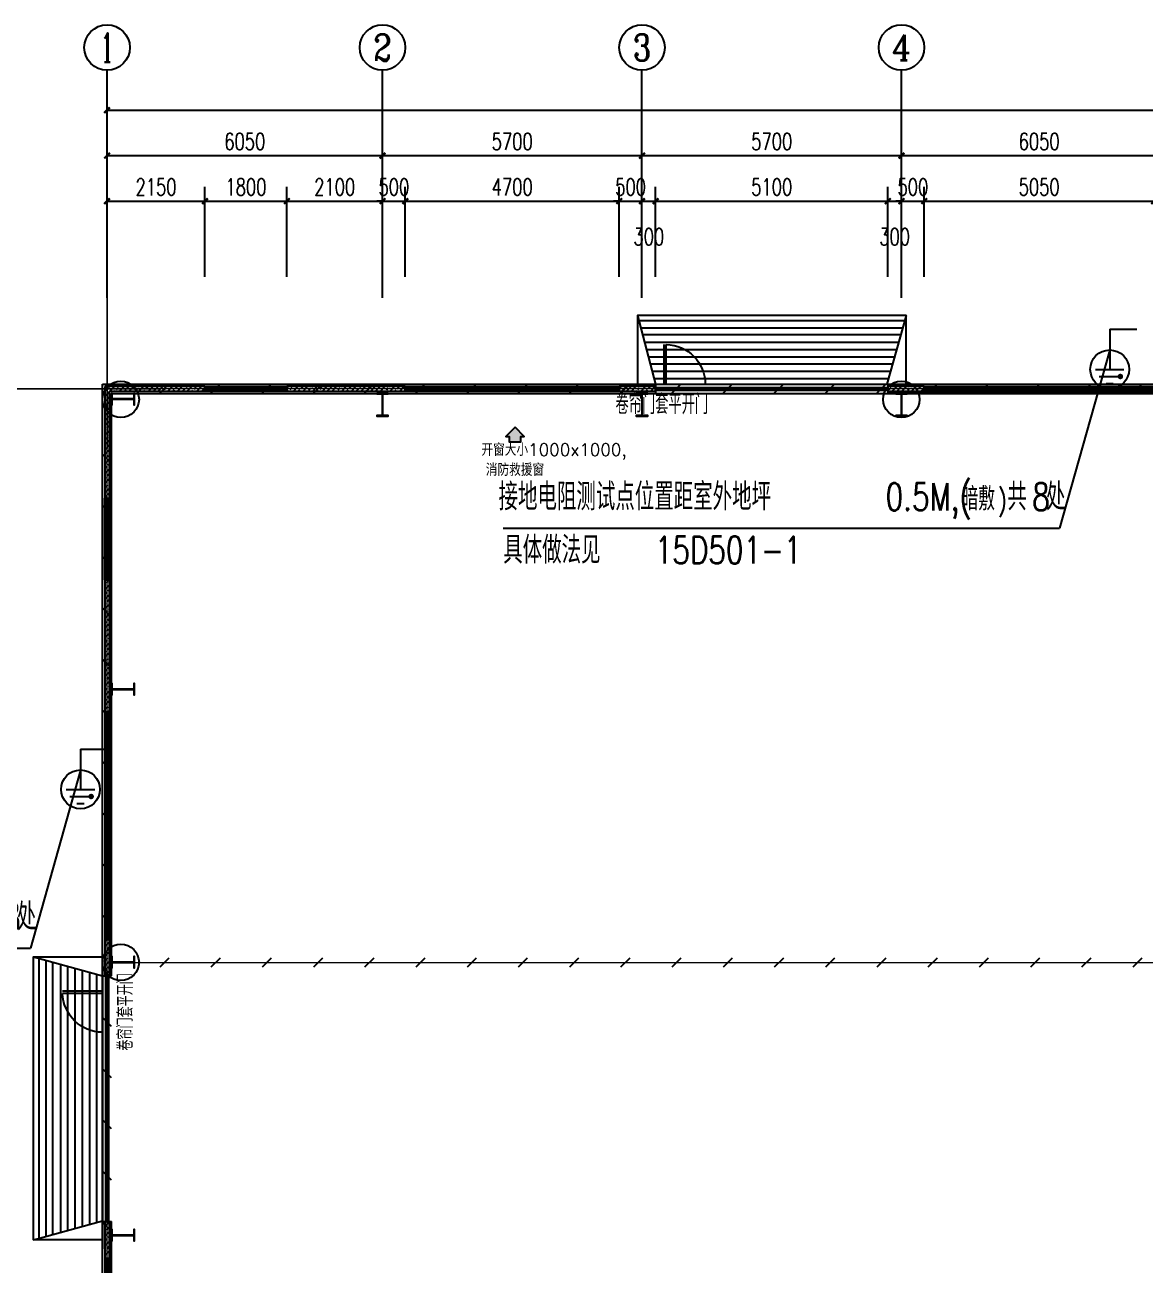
# Model space of a CAD drawing. Extents: x 7651907 to 8255021, y -2490714 to -1144618.
# Drawn here: x 7854176 to 7878786, y -1804936 to -1777679 of the extents above; entities that cross this region are included whole.
import ezdxf
from ezdxf.enums import TextEntityAlignment as Align

# ---------------------------------------------------------------- set-up
doc = ezdxf.new("R2010")
doc.units = 0
doc.header["$LTSCALE"] = 1000
for name, pattern in [('CENTER2', [1.125, 0.75, -0.125, 0.125, -0.125]), ('CONTINOUS', [0]), ('DASH', [0.35, 0.25, -0.1])]:
    doc.linetypes.add(name, pattern=pattern)
doc.layers.get('0').update_dxf_attribs({"linetype": 'CONTINUOUS'})
doc.layers.get('Defpoints').update_dxf_attribs({"linetype": 'CONTINUOUS'})
for name, color, linetype in [('001-墙体', 30, 'CONTINUOUS'), ('AXIS', 3, 'CONTINUOUS'), ('AXIS_TEXT', 7, 'CONTINUOUS'), ('DIM-动力', 3, 'CONTINUOUS'), ('EQUIP-动力', 3, 'CONTINUOUS'), ('M_Prof', 2, 'CONTINUOUS'), ('PUB_HATCH', 8, 'CONTINUOUS'), ('PUB_TEXT', 7, 'CONTINUOUS'), ('SHTLN', 4, 'CONTINUOUS'), ('STAIR', 2, 'CONTINUOUS'), ('wen强文字', 2, 'CONTINUOUS'), ('WINDOW', 4, 'CONTINUOUS'), ('WINDOW_TEXT', 7, 'CONTINUOUS'), ('WIRE-接地', 4, 'CONTINUOUS'), ('WIRE-照明', 1, 'CONTINUOUS'), ('墙线', 2, 'CONTINUOUS'), ('外轮廓', 8, 'CONTINUOUS'), ('标注-照明', 7, 'CONTINUOUS')]:
    doc.layers.add(name, color=color, linetype=linetype)
doc.styles.add('_TCH_AXIS', font='COMPLEX', dxfattribs={"bigfont": 'GBCBIG'})
doc.styles.add('_TCH_DIM', font='SIMPLEX', dxfattribs={"bigfont": 'GBCBIG'})
doc.styles.add('_TCH_DIM_T3', font='SIMPLEX', dxfattribs={"width": 0.705882, "bigfont": 'GBCBIG'})
doc.styles.add('_TCH_WINDOW', font='SIMPLEX', dxfattribs={"height": 3.5, "bigfont": 'GBCBIG'})
doc.styles.add('COMPLEX', font='COMPLEX')
doc.styles.add('LDTS', font='txt.shx', dxfattribs={"width": 0.75, "bigfont": 'hzdx.shx'})
doc.styles.get("Standard").update_dxf_attribs({"font": 'txt.shx', "width": 0.7, "bigfont": 'TSSDCHN.shx'})
doc.dimstyles.new('_TCH_ARCH&&125', dxfattribs={"dimtxt": 371.875, "dimasz": 125, "dimexe": 312.5, "dimexo": 375, "dimgap": 125, "dimtad": 1, "dimdec": 0, "dimzin": 0, "dimdsep": 46, "dimtxsty": '_TCH_DIM_T3', "dimblk": 'ARCHTICK', "dimcen": 0.09, "dimclrt": 7, "dimazin": 2, "dimtfac": 1, "dimtdec": 0, "dimtix": 1, "dimtmove": 2, "dimatfit": 3, "dimfxl": 0, "dimtolj": 1, "dimtzin": 0, "dimarcsym": 0})
pattern_1 = [(45, (0, 53.85), (-106.06606, 106.06606), []), (45, (52.16, 0), (-106.06606, 106.06606), [59.21055, -33.8346])]

# ---------------------------------------------------------------- blocks, each defined once
blk = doc.blocks.new('sgdgsgsg')
at = {"layer": 'M_Prof'}
for points in [[(7988146, -896651), (7988146, -896901), (7988158, -896901), (7988158, -896779), (7988634, -896779), (7988634, -896901), (7988646, -896901), (7988646, -896651), (7988634, -896651), (7988634, -896773), (7988158, -896773), (7988158, -896651)], [(7994221, -896651), (7993971, -896651), (7993971, -896663), (7994093, -896663), (7994093, -897139), (7993971, -897139), (7993971, -897151), (7994221, -897151), (7994221, -897139), (7994099, -897139), (7994099, -896663), (7994221, -896663)], [(7999921, -896651), (7999671, -896651), (7999671, -896663), (7999793, -896663), (7999793, -897139), (7999671, -897139), (7999671, -897151), (7999921, -897151), (7999921, -897139), (7999799, -897139), (7999799, -896663), (7999921, -896663)], [(8005621, -896651), (8005371, -896651), (8005371, -896663), (8005493, -896663), (8005493, -897139), (8005371, -897139), (8005371, -897151), (8005621, -897151), (8005621, -897139), (8005499, -897139), (8005499, -896663), (8005621, -896663)], [(7988146, -903026), (7988146, -903276), (7988158, -903276), (7988158, -903154), (7988634, -903154), (7988634, -903276), (7988646, -903276), (7988646, -903026), (7988634, -903026), (7988634, -903148), (7988158, -903148), (7988158, -903026)], [(7988146, -909026), (7988146, -909276), (7988158, -909276), (7988158, -909154), (7988634, -909154), (7988634, -909276), (7988646, -909276), (7988646, -909026), (7988634, -909026), (7988634, -909148), (7988158, -909148), (7988158, -909026)], [(7988146, -915026), (7988146, -915276), (7988158, -915276), (7988158, -915154), (7988634, -915154), (7988634, -915276), (7988646, -915276), (7988646, -915026), (7988634, -915026), (7988634, -915148), (7988158, -915148), (7988158, -915026)]]:
    blk.add_lwpolyline(points, close=True, dxfattribs=at)
blk = doc.blocks.new('5181895')
h = blk.add_hatch(color=13)
h.dxf.hatch_style = 1
h.paths.add_polyline_path([(-1101987, -147875), (-1102144, -148033), (-1102087, -148033), (-1102087, -148123), (-1101887, -148123), (-1101887, -148033), (-1101829, -148033)])
at = {"color": 13}
blk.add_lwpolyline([(-1101987, -147875), (-1102144, -148033), (-1102087, -148033), (-1102087, -148123), (-1101887, -148123), (-1101887, -148033), (-1101829, -148033), (-1101987, -147875)], close=True, dxfattribs=at)
blk = doc.blocks.new('_AXISO')
blk.add_circle((0, 0), 0.5)
at = {"layer": 'AXIS_TEXT', "style": 'COMPLEX', "width": 1.041667}
blk.add_attdef('A', text='', height=0.56, dxfattribs=at).set_placement((-0.25, -0.28), (0.25, -0.28), align=Align.FIT)
blk = doc.blocks.new('_ArchTick')
at = {"color": 0, "linetype": 'ByBlock', "const_width": 0.4}
blk.add_lwpolyline([(-0.5, -0.5), (0.5, 0.5)], dxfattribs=at)
blk = doc.blocks.new('*D69')
at = {"layer": 'AXIS', "color": 0, "lineweight": -2}
for p, q in [((8000, 95575), (8000, 99637)), ((78000, 95575), (78000, 99637)), ((8000, 99325), (78000, 99325))]:
    blk.add_line(p, q, dxfattribs=at)
at = {"layer": 'Defpoints', "color": 0}
for p in [(78000, 99325), (8000, 95200), (78000, 95200)]:
    blk.add_point(p, dxfattribs=at)
at = {"layer": 'AXIS', "color": 0, "lineweight": -2, "xscale": 125, "yscale": 125, "zscale": 125, "rotation": 180}
blk.add_blockref('_ArchTick', (8000, 99325), dxfattribs=at)
at = {"layer": 'AXIS', "color": 0, "lineweight": -2, "xscale": 125, "yscale": 125, "zscale": 125}
blk.add_blockref('_ArchTick', (78000, 99325), dxfattribs=at)
at = {"layer": 'AXIS', "color": 7, "insert": (43000, 99636), "char_height": 371.9, "attachment_point": 5, "style": '_TCH_DIM_T3'}
blk.add_mtext('\\A1;70000', dxfattribs=at)
blk = doc.blocks.new('*D70')
at = {"layer": 'AXIS', "color": 0, "lineweight": -2}
for p, q in [((8000, 95575), (8000, 98637)), ((14050, 95575), (14050, 98637)), ((8000, 98325), (14050, 98325))]:
    blk.add_line(p, q, dxfattribs=at)
at = {"layer": 'Defpoints', "color": 0}
for p in [(14050, 98325), (8000, 95200), (14050, 95200)]:
    blk.add_point(p, dxfattribs=at)
at = {"layer": 'AXIS', "color": 0, "lineweight": -2, "xscale": 125, "yscale": 125, "zscale": 125, "rotation": 180}
blk.add_blockref('_ArchTick', (8000, 98325), dxfattribs=at)
at = {"layer": 'AXIS', "color": 0, "lineweight": -2, "xscale": 125, "yscale": 125, "zscale": 125}
blk.add_blockref('_ArchTick', (14050, 98325), dxfattribs=at)
at = {"layer": 'AXIS', "color": 7, "insert": (11025, 98636), "char_height": 371.9, "attachment_point": 5, "style": '_TCH_DIM_T3'}
blk.add_mtext('\\A1;6050', dxfattribs=at)
blk = doc.blocks.new('*D71')
at = {"layer": 'AXIS', "color": 0, "lineweight": -2}
for p, q in [((14050, 95575), (14050, 98637)), ((19750, 95575), (19750, 98637)), ((14050, 98325), (19750, 98325))]:
    blk.add_line(p, q, dxfattribs=at)
at = {"layer": 'Defpoints', "color": 0}
for p in [(19750, 98325), (14050, 95200), (19750, 95200)]:
    blk.add_point(p, dxfattribs=at)
at = {"layer": 'AXIS', "color": 0, "lineweight": -2, "xscale": 125, "yscale": 125, "zscale": 125, "rotation": 180}
blk.add_blockref('_ArchTick', (14050, 98325), dxfattribs=at)
at = {"layer": 'AXIS', "color": 0, "lineweight": -2, "xscale": 125, "yscale": 125, "zscale": 125}
blk.add_blockref('_ArchTick', (19750, 98325), dxfattribs=at)
at = {"layer": 'AXIS', "color": 7, "insert": (16900, 98636), "char_height": 371.9, "attachment_point": 5, "style": '_TCH_DIM_T3'}
blk.add_mtext('\\A1;5700', dxfattribs=at)
blk = doc.blocks.new('*D72')
at = {"layer": 'AXIS', "color": 0, "lineweight": -2}
for p, q in [((19750, 95575), (19750, 98637)), ((25450, 95575), (25450, 98637)), ((19750, 98325), (25450, 98325))]:
    blk.add_line(p, q, dxfattribs=at)
at = {"layer": 'Defpoints', "color": 0}
for p in [(25450, 98325), (19750, 95200), (25450, 95200)]:
    blk.add_point(p, dxfattribs=at)
at = {"layer": 'AXIS', "color": 0, "lineweight": -2, "xscale": 125, "yscale": 125, "zscale": 125, "rotation": 180}
blk.add_blockref('_ArchTick', (19750, 98325), dxfattribs=at)
at = {"layer": 'AXIS', "color": 0, "lineweight": -2, "xscale": 125, "yscale": 125, "zscale": 125}
blk.add_blockref('_ArchTick', (25450, 98325), dxfattribs=at)
at = {"layer": 'AXIS', "color": 7, "insert": (22600, 98636), "char_height": 371.9, "attachment_point": 5, "style": '_TCH_DIM_T3'}
blk.add_mtext('\\A1;5700', dxfattribs=at)
blk = doc.blocks.new('*D73')
at = {"layer": 'AXIS', "color": 0, "lineweight": -2}
for p, q in [((25450, 95575), (25450, 98637)), ((31500, 95575), (31500, 98637)), ((25450, 98325), (31500, 98325))]:
    blk.add_line(p, q, dxfattribs=at)
at = {"layer": 'Defpoints', "color": 0}
for p in [(31500, 98325), (25450, 95200), (31500, 95200)]:
    blk.add_point(p, dxfattribs=at)
at = {"layer": 'AXIS', "color": 0, "lineweight": -2, "xscale": 125, "yscale": 125, "zscale": 125, "rotation": 180}
blk.add_blockref('_ArchTick', (25450, 98325), dxfattribs=at)
at = {"layer": 'AXIS', "color": 0, "lineweight": -2, "xscale": 125, "yscale": 125, "zscale": 125}
blk.add_blockref('_ArchTick', (31500, 98325), dxfattribs=at)
at = {"layer": 'AXIS', "color": 7, "insert": (28475, 98636), "char_height": 371.9, "attachment_point": 5, "style": '_TCH_DIM_T3'}
blk.add_mtext('\\A1;6050', dxfattribs=at)
blk = doc.blocks.new('$TCHSYS$WIN2D')
for p, q in [((-0.5, 0.5), (0.5, 0.5)), ((-0.5, 0.5), (-0.5, -0.5)), ((0.5, 0.5), (0.5, -0.5)), ((0.5, 0.1667), (-0.5, 0.1667)), ((0.5, -0.1667), (-0.5, -0.1667)), ((-0.5, -0.5), (0.5, -0.5))]:
    blk.add_line(p, q)
blk = doc.blocks.new('$DorLib2D$00000213')
at = {"color": 0, "linetype": 'DASH', "const_width": 0.02}
blk.add_lwpolyline([(0.5, 0), (-0.5, 0)], dxfattribs=at)
blk = doc.blocks.new('*D161')
at = {"layer": 'AXIS', "color": 0, "lineweight": -2}
for p, q in [((8000, 95661), (8000, 97637)), ((10150, 95661), (10150, 97637)), ((8000, 97325), (10150, 97325))]:
    blk.add_line(p, q, dxfattribs=at)
at = {"layer": 'Defpoints', "color": 0}
for p in [(10150, 97325), (8000, 95286), (10150, 95286)]:
    blk.add_point(p, dxfattribs=at)
at = {"layer": 'AXIS', "color": 0, "lineweight": -2, "xscale": 125, "yscale": 125, "zscale": 125, "rotation": 180}
blk.add_blockref('_ArchTick', (8000, 97325), dxfattribs=at)
at = {"layer": 'AXIS', "color": 0, "lineweight": -2, "xscale": 125, "yscale": 125, "zscale": 125}
blk.add_blockref('_ArchTick', (10150, 97325), dxfattribs=at)
at = {"layer": 'AXIS', "color": 7, "insert": (9075, 97636), "char_height": 371.9, "attachment_point": 5, "style": '_TCH_DIM_T3'}
blk.add_mtext('\\A1;2150', dxfattribs=at)
blk = doc.blocks.new('*D162')
at = {"layer": 'AXIS', "color": 0, "lineweight": -2}
for p, q in [((10150, 95661), (10150, 97637)), ((11950, 95661), (11950, 97637)), ((10150, 97325), (11950, 97325))]:
    blk.add_line(p, q, dxfattribs=at)
at = {"layer": 'Defpoints', "color": 0}
for p in [(11950, 97325), (10150, 95286), (11950, 95286)]:
    blk.add_point(p, dxfattribs=at)
at = {"layer": 'AXIS', "color": 0, "lineweight": -2, "xscale": 125, "yscale": 125, "zscale": 125, "rotation": 180}
blk.add_blockref('_ArchTick', (10150, 97325), dxfattribs=at)
at = {"layer": 'AXIS', "color": 0, "lineweight": -2, "xscale": 125, "yscale": 125, "zscale": 125}
blk.add_blockref('_ArchTick', (11950, 97325), dxfattribs=at)
at = {"layer": 'AXIS', "color": 7, "insert": (11050, 97636), "char_height": 371.9, "attachment_point": 5, "style": '_TCH_DIM_T3'}
blk.add_mtext('\\A1;1800', dxfattribs=at)
blk = doc.blocks.new('*D163')
at = {"layer": 'AXIS', "color": 0, "lineweight": -2}
for p, q in [((11950, 95661), (11950, 97637)), ((14050, 95661), (14050, 97637)), ((11950, 97325), (14050, 97325))]:
    blk.add_line(p, q, dxfattribs=at)
at = {"layer": 'Defpoints', "color": 0}
for p in [(14050, 97325), (11950, 95286), (14050, 95286)]:
    blk.add_point(p, dxfattribs=at)
at = {"layer": 'AXIS', "color": 0, "lineweight": -2, "xscale": 125, "yscale": 125, "zscale": 125, "rotation": 180}
blk.add_blockref('_ArchTick', (11950, 97325), dxfattribs=at)
at = {"layer": 'AXIS', "color": 0, "lineweight": -2, "xscale": 125, "yscale": 125, "zscale": 125}
blk.add_blockref('_ArchTick', (14050, 97325), dxfattribs=at)
at = {"layer": 'AXIS', "color": 7, "insert": (13000, 97636), "char_height": 371.9, "attachment_point": 5, "style": '_TCH_DIM_T3'}
blk.add_mtext('\\A1;2100', dxfattribs=at)
blk = doc.blocks.new('*D164')
at = {"layer": 'AXIS', "color": 0, "lineweight": -2}
for p, q in [((14050, 95661), (14050, 97637)), ((14550, 95661), (14550, 97637)), ((14050, 97325), (13925, 97325)), ((14050, 97325), (14550, 97325)), ((14550, 97325), (14675, 97325))]:
    blk.add_line(p, q, dxfattribs=at)
at = {"layer": 'Defpoints', "color": 0}
for p in [(14550, 97325), (14050, 95286), (14550, 95286)]:
    blk.add_point(p, dxfattribs=at)
at = {"layer": 'AXIS', "color": 0, "lineweight": -2, "xscale": 125, "yscale": 125, "zscale": 125}
blk.add_blockref('_ArchTick', (14050, 97325), dxfattribs=at)
at = {"layer": 'AXIS', "color": 0, "lineweight": -2, "xscale": 125, "yscale": 125, "zscale": 125, "rotation": 180}
blk.add_blockref('_ArchTick', (14550, 97325), dxfattribs=at)
at = {"layer": 'AXIS', "color": 7, "insert": (14300, 97636), "char_height": 371.9, "attachment_point": 5, "style": '_TCH_DIM_T3'}
blk.add_mtext('\\A1;500', dxfattribs=at)
blk = doc.blocks.new('*D165')
at = {"layer": 'AXIS', "color": 0, "lineweight": -2}
for p, q in [((14550, 95661), (14550, 97637)), ((19250, 95661), (19250, 97637)), ((14550, 97325), (19250, 97325))]:
    blk.add_line(p, q, dxfattribs=at)
at = {"layer": 'Defpoints', "color": 0}
for p in [(19250, 97325), (14550, 95286), (19250, 95286)]:
    blk.add_point(p, dxfattribs=at)
at = {"layer": 'AXIS', "color": 0, "lineweight": -2, "xscale": 125, "yscale": 125, "zscale": 125, "rotation": 180}
blk.add_blockref('_ArchTick', (14550, 97325), dxfattribs=at)
at = {"layer": 'AXIS', "color": 0, "lineweight": -2, "xscale": 125, "yscale": 125, "zscale": 125}
blk.add_blockref('_ArchTick', (19250, 97325), dxfattribs=at)
at = {"layer": 'AXIS', "color": 7, "insert": (16900, 97636), "char_height": 371.9, "attachment_point": 5, "style": '_TCH_DIM_T3'}
blk.add_mtext('\\A1;4700', dxfattribs=at)
blk = doc.blocks.new('*D166')
at = {"layer": 'AXIS', "color": 0, "lineweight": -2}
for p, q in [((19250, 95661), (19250, 97637)), ((19750, 95661), (19750, 97637)), ((19250, 97325), (19125, 97325)), ((19250, 97325), (19750, 97325)), ((19750, 97325), (19875, 97325))]:
    blk.add_line(p, q, dxfattribs=at)
at = {"layer": 'Defpoints', "color": 0}
for p in [(19750, 97325), (19250, 95286), (19750, 95286)]:
    blk.add_point(p, dxfattribs=at)
at = {"layer": 'AXIS', "color": 0, "lineweight": -2, "xscale": 125, "yscale": 125, "zscale": 125}
blk.add_blockref('_ArchTick', (19250, 97325), dxfattribs=at)
at = {"layer": 'AXIS', "color": 0, "lineweight": -2, "xscale": 125, "yscale": 125, "zscale": 125, "rotation": 180}
blk.add_blockref('_ArchTick', (19750, 97325), dxfattribs=at)
at = {"layer": 'AXIS', "color": 7, "insert": (19500, 97636), "char_height": 371.9, "attachment_point": 5, "style": '_TCH_DIM_T3'}
blk.add_mtext('\\A1;500', dxfattribs=at)
blk = doc.blocks.new('*D167')
at = {"layer": 'AXIS', "color": 0, "lineweight": -2}
for p, q in [((19750, 95661), (19750, 97637)), ((20050, 95661), (20050, 97637)), ((19750, 97325), (20050, 97325))]:
    blk.add_line(p, q, dxfattribs=at)
at = {"layer": 'Defpoints', "color": 0}
for p in [(20050, 97325), (19750, 95286), (20050, 95286)]:
    blk.add_point(p, dxfattribs=at)
at = {"layer": 'AXIS', "color": 0, "lineweight": -2, "xscale": 125, "yscale": 125, "zscale": 125, "rotation": 180}
blk.add_blockref('_ArchTick', (19750, 97325), dxfattribs=at)
at = {"layer": 'AXIS', "color": 0, "lineweight": -2, "xscale": 125, "yscale": 125, "zscale": 125}
blk.add_blockref('_ArchTick', (20050, 97325), dxfattribs=at)
at = {"layer": 'AXIS', "color": 7, "insert": (19900, 96544), "char_height": 371.9, "attachment_point": 5, "style": '_TCH_DIM_T3'}
blk.add_mtext('\\A1;300', dxfattribs=at)
blk = doc.blocks.new('*D168')
at = {"layer": 'AXIS', "color": 0, "lineweight": -2}
for p, q in [((20050, 95661), (20050, 97637)), ((25150, 95661), (25150, 97637)), ((20050, 97325), (25150, 97325))]:
    blk.add_line(p, q, dxfattribs=at)
at = {"layer": 'Defpoints', "color": 0}
for p in [(25150, 97325), (20050, 95286), (25150, 95286)]:
    blk.add_point(p, dxfattribs=at)
at = {"layer": 'AXIS', "color": 0, "lineweight": -2, "xscale": 125, "yscale": 125, "zscale": 125, "rotation": 180}
blk.add_blockref('_ArchTick', (20050, 97325), dxfattribs=at)
at = {"layer": 'AXIS', "color": 0, "lineweight": -2, "xscale": 125, "yscale": 125, "zscale": 125}
blk.add_blockref('_ArchTick', (25150, 97325), dxfattribs=at)
at = {"layer": 'AXIS', "color": 7, "insert": (22600, 97636), "char_height": 371.9, "attachment_point": 5, "style": '_TCH_DIM_T3'}
blk.add_mtext('\\A1;5100', dxfattribs=at)
blk = doc.blocks.new('*D169')
at = {"layer": 'AXIS', "color": 0, "lineweight": -2}
for p, q in [((25150, 95661), (25150, 97637)), ((25450, 95661), (25450, 97637)), ((25150, 97325), (25450, 97325))]:
    blk.add_line(p, q, dxfattribs=at)
at = {"layer": 'Defpoints', "color": 0}
for p in [(25450, 97325), (25150, 95286), (25450, 95286)]:
    blk.add_point(p, dxfattribs=at)
at = {"layer": 'AXIS', "color": 0, "lineweight": -2, "xscale": 125, "yscale": 125, "zscale": 125, "rotation": 180}
blk.add_blockref('_ArchTick', (25150, 97325), dxfattribs=at)
at = {"layer": 'AXIS', "color": 0, "lineweight": -2, "xscale": 125, "yscale": 125, "zscale": 125}
blk.add_blockref('_ArchTick', (25450, 97325), dxfattribs=at)
at = {"layer": 'AXIS', "color": 7, "insert": (25300, 96544), "char_height": 371.9, "attachment_point": 5, "style": '_TCH_DIM_T3'}
blk.add_mtext('\\A1;300', dxfattribs=at)
blk = doc.blocks.new('*D170')
at = {"layer": 'AXIS', "color": 0, "lineweight": -2}
for p, q in [((25450, 95661), (25450, 97637)), ((25950, 95661), (25950, 97637)), ((25450, 97325), (25325, 97325)), ((25450, 97325), (25950, 97325)), ((25950, 97325), (26075, 97325))]:
    blk.add_line(p, q, dxfattribs=at)
at = {"layer": 'Defpoints', "color": 0}
for p in [(25950, 97325), (25450, 95286), (25950, 95286)]:
    blk.add_point(p, dxfattribs=at)
at = {"layer": 'AXIS', "color": 0, "lineweight": -2, "xscale": 125, "yscale": 125, "zscale": 125}
blk.add_blockref('_ArchTick', (25450, 97325), dxfattribs=at)
at = {"layer": 'AXIS', "color": 0, "lineweight": -2, "xscale": 125, "yscale": 125, "zscale": 125, "rotation": 180}
blk.add_blockref('_ArchTick', (25950, 97325), dxfattribs=at)
at = {"layer": 'AXIS', "color": 7, "insert": (25700, 97636), "char_height": 371.9, "attachment_point": 5, "style": '_TCH_DIM_T3'}
blk.add_mtext('\\A1;500', dxfattribs=at)
blk = doc.blocks.new('*D171')
at = {"layer": 'AXIS', "color": 0, "lineweight": -2}
for p, q in [((25950, 95661), (25950, 97637)), ((31000, 95661), (31000, 97637)), ((25950, 97325), (31000, 97325))]:
    blk.add_line(p, q, dxfattribs=at)
at = {"layer": 'Defpoints', "color": 0}
for p in [(31000, 97325), (25950, 95286), (31000, 95286)]:
    blk.add_point(p, dxfattribs=at)
at = {"layer": 'AXIS', "color": 0, "lineweight": -2, "xscale": 125, "yscale": 125, "zscale": 125, "rotation": 180}
blk.add_blockref('_ArchTick', (25950, 97325), dxfattribs=at)
at = {"layer": 'AXIS', "color": 0, "lineweight": -2, "xscale": 125, "yscale": 125, "zscale": 125}
blk.add_blockref('_ArchTick', (31000, 97325), dxfattribs=at)
at = {"layer": 'AXIS', "color": 7, "insert": (28475, 97636), "char_height": 371.9, "attachment_point": 5, "style": '_TCH_DIM_T3'}
blk.add_mtext('\\A1;5050', dxfattribs=at)
blk = doc.blocks.new('$TelecSys$00000008')
blk.add_line((0.4, 0.4), (-0.4, -0.4))
blk = doc.blocks.new('$equip$00002693')
for p, q in [((-1.191, 0), (-1.191, -1.771)), ((-1.816, -1.771), (-0.566, -1.771)), ((-1.66, -2.084), (-0.723, -2.084)), ((-1.348, -2.396), (-1.035, -2.396))]:
    blk.add_line(p, q)
blk.add_lwpolyline([(-1.191, 0), (0, 0)])
blk.add_circle((-1.191, -1.771), 0.853)
blk = doc.blocks.new('A$C77A11537')
at = {"layer": 'DIM-动力'}
for p in [(13396, 4758), (71, 843)]:
    blk.add_line(p, (12297, 843), dxfattribs=at)
at = {"layer": 'DIM-动力', "const_width": 60}
blk.add_lwpolyline([(13613, 4200, 1), (13648, 4151, 1)], format="xyb", close=True, dxfattribs=at)
at = {"layer": 'EQUIP-动力', "xscale": 500, "yscale": 500, "zscale": 500}
blk.add_blockref('$equip$00002693', (13992, 5218), dxfattribs=at)
at = {"layer": 'DIM-动力', "color": 7, "style": '_TCH_DIM'}
blk.add_text('暗敷', height=506.4, dxfattribs=at).set_placement((10145, 1234))
at = {"layer": 'DIM-动力', "color": 7, "style": '_TCH_DIM', "width": 0.705882}
blk.add_text(')', height=446, dxfattribs=at).set_placement((10940, 1234))
at = {"layer": '标注-照明', "linetype": 'CONTINOUS', "style": 'LDTS', "width": 0.75}
for s, p in [('0.5M,(', (8476, 1234)), ('接地电阻测试点位置距室外地坪', (-28, 1234)), ('共', (11150, 1234)), ('8', (11695, 1234)), ('处', (11998, 1234)), ('具体做法见', (75, 63)), ('15D501-1', (3404, 63))]:
    blk.add_text(s, height=600, dxfattribs=at).set_placement(p)
blk = doc.blocks.new('A$C0DF00DDE')
at = {"layer": 'PUB_HATCH'}
h = blk.add_hatch(dxfattribs=at)
h.set_pattern_fill('天然石材', color=256, scale=30, style=0)
h.set_pattern_definition(pattern_1)
h.paths.add_polyline_path([(8050, 93150), (10149.9, 93150), (10149.9, 93250), (7950, 93250)])
h = blk.add_hatch(dxfattribs=at)
h.set_pattern_fill('天然石材', color=256, scale=30, style=0)
h.set_pattern_definition(pattern_1)
h.paths.add_polyline_path([(7950, 93250), (7950, 90799.8), (8050, 90799.8), (8050, 93150)])
h = blk.add_hatch(dxfattribs=at)
h.set_pattern_fill('天然石材', color=256, scale=30, style=0)
h.set_pattern_definition(pattern_1)
h.paths.add_polyline_path([(11949.9, 93150), (14550, 93150), (14550, 93250), (11949.9, 93250)])
h = blk.add_hatch(dxfattribs=at)
h.set_pattern_fill('天然石材', color=256, scale=30, style=0)
h.set_pattern_definition(pattern_1)
h.paths.add_polyline_path([(19250, 93150), (20050, 93150), (20050, 93250), (19250, 93250)])
h = blk.add_hatch(dxfattribs=at)
h.set_pattern_fill('天然石材', color=256, scale=30, style=0)
h.set_pattern_definition(pattern_1)
h.paths.add_polyline_path([(25150, 93150), (25950, 93150), (25950, 93250), (25150, 93250)])
h = blk.add_hatch(dxfattribs=at)
h.set_pattern_fill('天然石材', color=256, scale=30, style=0)
h.set_pattern_definition(pattern_1)
h.paths.add_polyline_path([(8050, 86100), (8050, 88999.8), (7950, 88999.8), (7950, 86100)])
h = blk.add_hatch(dxfattribs=at)
h.set_pattern_fill('天然石材', color=256, scale=30, style=0)
h.set_pattern_definition(pattern_1)
h.paths.add_polyline_path([(8050, 80299.9), (8050, 81100), (7950, 81100), (7950, 80299.9)])
h = blk.add_hatch(dxfattribs=at)
h.set_pattern_fill('天然石材', color=256, scale=30, style=0)
h.set_pattern_definition(pattern_1)
h.paths.add_polyline_path([(8050, 74100), (8050, 74900), (7950, 74900), (7950, 74100)])
at = {"layer": '001-墙体', "color": 54}
for p, q in [((10149.9, 93250), (7950, 93250)), ((7950, 93250), (7950, 90799.8)), ((10149.9, 93150), (10149.9, 93250)), ((14550, 93250), (11949.9, 93250)), ((11949.9, 93250), (11949.9, 93150)), ((14550, 93150), (14550, 93250)), ((20050, 93250), (19250, 93250)), ((19250, 93250), (19250, 93150)), ((20050, 93150), (20050, 93250)), ((25950, 93250), (25150, 93250)), ((25150, 93250), (25150, 93150)), ((25950, 93150), (25950, 93250)), ((8050, 93150), (10149.9, 93150)), ((8050, 90799.8), (8050, 93150)), ((11949.9, 93150), (14550, 93150)), ((19250, 93150), (20050, 93150)), ((25150, 93150), (25950, 93150)), ((7950, 90799.8), (8050, 90799.8)), ((8050, 88999.8), (7950, 88999.8)), ((7950, 88999.8), (7950, 86100)), ((8050, 86100), (8050, 88999.8)), ((7950, 86100), (8050, 86100)), ((8050, 81100), (7950, 81100)), ((7950, 81100), (7950, 80299.9)), ((8050, 80299.9), (8050, 81100)), ((7950, 80299.9), (8050, 80299.9)), ((8050, 74900), (7950, 74900)), ((7950, 74900), (7950, 74100)), ((8050, 74100), (8050, 74900)), ((7950, 74100), (8050, 74100))]:
    blk.add_line(p, q, dxfattribs=at)
at = {"layer": '001-墙体'}
for p, q in [((20050, 93300), (20050, 93100)), ((25150, 93300), (25150, 93100)), ((7900, 80299.9), (8100, 80299.9))]:
    blk.add_line(p, q, dxfattribs=at)
blk.add_lwpolyline([(7900, 93300), (78100, 93300), (78100, 7900), (7900, 7900)], close=True, dxfattribs=at)
for points in [[(8100, 80299.9), (8100, 93100), (77900, 93100), (77900, 80299.9)], [(60850, 93100), (25150, 93100)], [(25750, 93100), (25150, 93100)], [(7900, 80299.9), (8100, 80299.9)], [(7900, 74900), (8100, 74900)], [(8100, 26299.9), (8100, 74900)]]:
    blk.add_lwpolyline(points, dxfattribs=at)
at = {"layer": 'AXIS'}
for p, q in [((8000, 95200), (8000, 100200)), ((14050, 95200), (14050, 100200)), ((19750, 95200), (19750, 100200)), ((25450, 95200), (25450, 100200))]:
    blk.add_line(p, q, dxfattribs=at)
at = {"layer": 'STAIR', "color": 252}
for p, q in [((25516.6, 94693.4), (19682.6, 94693.4)), ((25472.5, 94534.7), (19725.5, 94534.7)), ((25432.4, 94390.2), (19764.6, 94390.2)), ((25384.5, 94217.5), (19807.5, 94217.5)), ((25340.5, 94058.7), (19850.4, 94058.7)), ((25296.4, 93900), (19893.4, 93900)), ((25252.4, 93741.2), (19936.3, 93741.2)), ((25208.4, 93582.5), (19979.2, 93582.5)), ((25164.3, 93423.7), (20022.2, 93423.7)), ((6506.6, 74533.4), (6506.6, 80687.1)), ((6665.3, 74577.5), (6665.3, 80644.1)), ((6809.7, 74617.6), (6809.7, 80605.1)), ((6982.5, 74665.5), (6982.5, 80562.1)), ((7141.2, 74709.5), (7141.2, 80519.2)), ((7300, 74753.6), (7300, 80476.3)), ((7458.7, 74797.6), (7458.7, 80433.4)), ((7617.5, 74841.6), (7617.5, 80390.4)), ((7776.2, 74885.7), (7776.2, 80347.5))]:
    blk.add_line(p, q, dxfattribs=at)
at = {"layer": 'WINDOW', "extrusion": (0, 0, -1)}
for p, q in [((20238.8, 93300), (20238.8, 94177.5)), ((20283.8, 93300), (20283.8, 94177.5)), ((7900, 79961.2), (7022.5, 79961.2)), ((7900, 79916.2), (7022.5, 79916.2))]:
    blk.add_line(p, q, dxfattribs=at)
for centre, start, end in [((-20261.3, 93300), 91.46928, 180), ((-7900, 79938.7), 270, 358.53072)]:
    blk.add_arc(centre, 877.5, start, end, dxfattribs=at)
at = {"layer": '墙线', "ltscale": 100}
for p, q in [((19650, 94814), (20050, 93300)), ((25550, 94814), (25130, 93300)), ((19650, 93300), (26069.7, 93300)), ((6386, 80719.7), (7900, 80299.7)), ((7900, 80719.7), (7900, 74300)), ((6386, 74500), (7900, 74920))]:
    blk.add_line(p, q, dxfattribs=at)
for points in [[(25550, 93300), (25550, 94814), (19650, 94814), (19650, 93300)], [(7900, 74500), (6386, 74500), (6386, 80719.7), (7900, 80719.7)]]:
    blk.add_lwpolyline(points, dxfattribs=at)
blk.add_blockref('sgdgsgsg', (-7980045.8, 989751))
at = {"xscale": 1.279999999998836, "yscale": 1.279999999998836, "zscale": 1.279999999998836}
blk.add_blockref('5181895', (1427505.2, 281635.4), dxfattribs=at)
at = {"layer": 'AXIS'}
ref = blk.add_blockref('_AXISO', (8000, 100700), dxfattribs=dict(at, xscale=1000, yscale=1000, zscale=1000))
ref.add_attrib('A', '1', dxfattribs={"layer": 'AXIS_TEXT', "ltscale": 100, "height": 643.4, "style": '_TCH_AXIS'}).set_placement((7862.1, 100378.3), (8137.9, 100378.3), align=Align.FIT)
ref = blk.add_blockref('_AXISO', (14050, 100700), dxfattribs=dict(at, xscale=1000, yscale=1000, zscale=1000))
ref.add_attrib('A', '2', dxfattribs={"layer": 'AXIS_TEXT', "ltscale": 100, "height": 582.4, "style": '_TCH_AXIS'}).set_placement((13855.9, 100408.8), (14244.1, 100408.8), align=Align.FIT)
ref = blk.add_blockref('_AXISO', (19750, 100700), dxfattribs=dict(at, xscale=1000, yscale=1000, zscale=1000))
ref.add_attrib('A', '3', dxfattribs={"layer": 'AXIS_TEXT', "ltscale": 100, "height": 582.4, "style": '_TCH_AXIS'}).set_placement((19555.9, 100408.8), (19944.1, 100408.8), align=Align.FIT)
ref = blk.add_blockref('_AXISO', (25450, 100700), dxfattribs=dict(at, xscale=1000, yscale=1000, zscale=1000))
ref.add_attrib('A', '4', dxfattribs={"layer": 'AXIS_TEXT', "ltscale": 100, "height": 556.8, "style": '_TCH_AXIS'}).set_placement((25237.9, 100421.6), (25662.1, 100421.6), align=Align.FIT)
at = {"layer": 'WINDOW'}
for name, p, xscale, yscale, zscale in [('$TCHSYS$WIN2D', (11049.9, 93200), 1800, 100, 1800), ('$TCHSYS$WIN2D', (16900, 93200), 4700, 100, 4700), ('$DorLib2D$00000213', (22600, 93200), -5100, 5100, -5100), ('$TCHSYS$WIN2D', (28475, 93200), 5050.000002792105, 100, 5050.000002792105)]:
    blk.add_blockref(name, p, dxfattribs=dict(at, xscale=xscale, yscale=yscale, zscale=zscale))
at = {"layer": 'WINDOW', "rotation": 90}
for name, p, xscale, yscale, zscale in [('$TCHSYS$WIN2D', (8000, 89899.8), 1800, 100, 1800), ('$TCHSYS$WIN2D', (8000, 83600), -5000, 100, -5000), ('$DorLib2D$00000213', (8000, 77600), 5399.915099699516, 5399.915099699516, 5399.915099699516), ('$TCHSYS$WIN2D', (8000, 71600), -5000, 100, -5000)]:
    blk.add_blockref(name, p, dxfattribs=dict(at, xscale=xscale, yscale=yscale, zscale=zscale))
at = {"layer": 'PUB_TEXT', "width": 0.7}
blk.add_text('卷帘门套平开门', height=437.5, dxfattribs=at).set_placement((19167.1, 92644.6))
at = {"layer": 'PUB_TEXT', "color": 1}
for s, height, p in [('开窗大小1000x1000,', 270.071, (16222.8, 91727.7)), ('消防救援窗', 270.07, (16318.2, 91287.6))]:
    blk.add_text(s, height=height, dxfattribs=at).set_placement(p)
at = {"layer": 'WINDOW_TEXT', "style": '_TCH_WINDOW'}
blk.add_text('卷帘门套平开门', height=337.59, rotation=90, dxfattribs=at).set_placement((8566.4, 78657.5))
at = {"layer": 'AXIS'}
for p1, p2, distance, picture, middle in [((8000, 95200), (78000, 95200), 4125, '*D69', (43000, 99635.9)), ((8000, 95200), (14050, 95200), 3125, '*D70', (11025, 98635.9)), ((14050, 95200), (19750, 95200), 3125, '*D71', (16900, 98635.9)), ((19750, 95200), (25450, 95200), 3125, '*D72', (22600, 98635.9)), ((25450, 95200), (31500, 95200), 3125, '*D73', (28475, 98635.9)), ((8000, 95285.8), (10149.9, 95285.8), 2039.2, '*D161', (9074.9, 97635.9)), ((10149.9, 95285.8), (11949.9, 95285.8), 2039.2, '*D162', (11049.9, 97635.9)), ((11949.9, 95285.8), (14050, 95285.8), 2039.2, '*D163', (12999.9, 97635.9)), ((14050, 95285.8), (14550, 95285.8), 2039.2, '*D164', (14300, 97635.9)), ((14550, 95285.8), (19250, 95285.8), 2039.2, '*D165', (16900, 97635.9)), ((19250, 95285.8), (19750, 95285.8), 2039.2, '*D166', (19500, 97635.9)), ((20050, 95285.8), (25150, 95285.8), 2039.2, '*D168', (22600, 97635.9)), ((25450, 95285.8), (25950, 95285.8), 2039.2, '*D170', (25700, 97635.9)), ((25950, 95285.8), (31000, 95285.8), 2039.2, '*D171', (28475, 97635.9))]:
    dim = blk.add_aligned_dim(p1=p1, p2=p2, distance=distance, dimstyle='_TCH_ARCH&&125', dxfattribs=at)
    dim.commit()
    dim.dimension.update_dxf_attribs({"geometry": picture, "text_midpoint": middle})
for base, p1, p2, picture, middle in [((20050, 97325), (19750, 95285.8), (20050, 95285.8), '*D167', (19900, 96543.7)), ((25450, 97325), (25150, 95285.8), (25450, 95285.8), '*D169', (25300, 96543.7))]:
    dim = blk.add_linear_dim(base=base, p1=p1, p2=p2, angle=0, dimstyle='_TCH_ARCH&&125', dxfattribs=at)
    dim.commit()
    dim.dimension.update_dxf_attribs({"geometry": picture, "text_midpoint": middle, "dimtype": 161})

msp = doc.modelspace()

# ---------------------------------------------------------------- linework, layer by layer
at = {"layer": 'wen强文字', "color": 1}
for centre in [(7856284.7, -1785909.3), (7873430, -1785909.3), (7856284.7, -1798282.9)]:
    msp.add_circle(centre, 399.9, dxfattribs=at)
at = {"layer": 'WIRE-接地', "color": 4, "linetype": 'CENTER2', "const_width": 30}
for points in [[(7855983.2, -1785678.9), (7855983.2, -1870881.5), (7925995.9, -1870881.5), (7925995.9, -1785675.8), (7855983.3, -1785675.8)], [(7855983.2, -1798287.1), (7925995.9, -1798287.1)]]:
    msp.add_lwpolyline(points, dxfattribs=at)
at = {"layer": 'WIRE-照明', "color": 4, "linetype": 'Continuous', "const_width": 35}
for points in [[(7855983.2, -1782735.6), (7855983.2, -1786990.5)], [(7853897.4, -1785678.9), (7857119.6, -1785678.9)]]:
    msp.add_lwpolyline(points, dxfattribs=at)

# ---------------------------------------------------------------- block references
at = {"ltscale": 100}
msp.add_blockref('A$C0DF00DDE', (7847983.2, -1878878.9), dxfattribs=at)
at = {"layer": 'SHTLN', "color": 4, "xscale": 250, "yscale": 250, "zscale": 250}
for p, rotation in [((7857239.6, -1785675.8), 180), ((7858364.6, -1785675.8), 180), ((7859489.6, -1785675.8), 180), ((7860614.6, -1785675.8), 180), ((7861739.6, -1785675.8), 180), ((7862864.6, -1785675.8), 180), ((7863989.6, -1785675.8), 180), ((7865114.6, -1785675.8), 180), ((7866239.6, -1785675.8), 180), ((7867364.6, -1785675.8), 180), ((7868489.6, -1785675.8), 180), ((7869614.6, -1785675.8), 180), ((7870739.6, -1785675.8), 180), ((7871864.6, -1785675.8), 180), ((7872989.6, -1785675.8), 180), ((7874114.6, -1785675.8), 180), ((7875239.6, -1785675.8), 180), ((7876364.6, -1785675.8), 180), ((7877489.6, -1785675.8), 180), ((7878614.6, -1785675.8), 180), ((7855983.2, -1786092.7), 270), ((7855983.2, -1787217.7), 270), ((7855983.2, -1788342.7), 270), ((7855983.2, -1789467.7), 270), ((7855983.2, -1790592.7), 270), ((7855983.2, -1791717.7), 270), ((7855983.2, -1792842.7), 270), ((7855983.2, -1793967.7), 270), ((7855983.2, -1795092.7), 270), ((7855983.2, -1796217.7), 270), ((7855983.2, -1797342.7), 270), ((7855983.2, -1798467.7), 270), ((7855983.2, -1799592.7), 270), ((7855983.2, -1800717.7), 270), ((7855983.2, -1801842.7), 270), ((7855983.2, -1802967.7), 270), ((7855983.2, -1804092.7), 270)]:
    msp.add_blockref('$TelecSys$00000008', p, dxfattribs=dict(at, rotation=rotation))
for p in [(7857239.5, -1798287.1), (7858364.5, -1798287.1), (7859489.5, -1798287.1), (7860614.5, -1798287.1), (7861739.5, -1798287.1), (7862864.5, -1798287.1), (7863989.5, -1798287.1), (7865114.5, -1798287.1), (7866239.5, -1798287.1), (7867364.5, -1798287.1), (7868489.5, -1798287.1), (7869614.5, -1798287.1), (7870739.5, -1798287.1), (7871864.5, -1798287.1), (7872989.5, -1798287.1), (7874114.5, -1798287.1), (7875239.5, -1798287.1), (7876364.5, -1798287.1), (7877489.5, -1798287.1), (7878614.5, -1798287.1)]:
    msp.add_blockref('$TelecSys$00000008', p, dxfattribs=at)
at = {"layer": '外轮廓'}
for p in [(7864610.4, -1789582.9), (7842002.5, -1798812.6)]:
    msp.add_blockref('A$C77A11537', p, dxfattribs=at)

doc.saveas('drawing.dxf')
